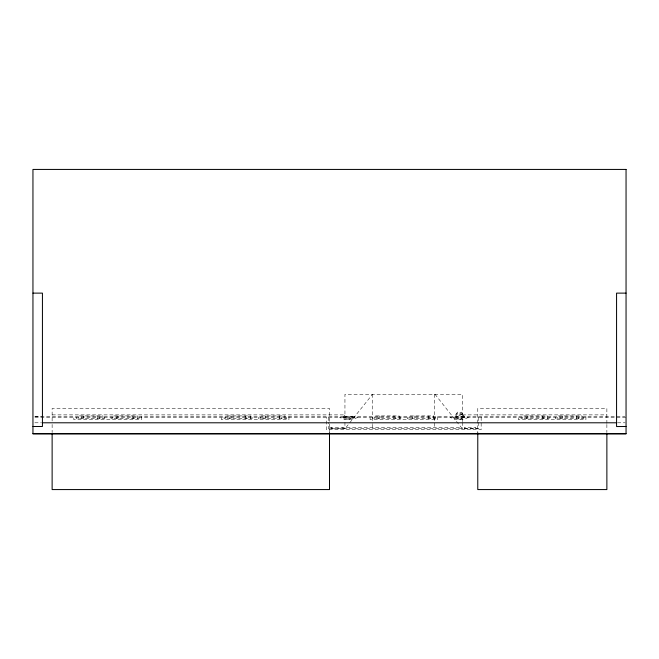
<?xml version="1.0" encoding="UTF-8"?>
<svg xmlns="http://www.w3.org/2000/svg" width="659" height="659" viewBox="0 0 659 659"><rect width="100%" height="100%" fill="white"/><g stroke="black" fill="none" stroke-linecap="round" stroke-linejoin="round"><path stroke-width="0.49" stroke-dasharray="3.29 2.47" d="M329.5 428.787L344.945 428.787L372.524 394.288M462.445 413.712L461.827 414.14A4.539 4.539 0 0 1 457.033 414.14L456.415 413.712M463.829 415.672L463.104 416.183A6.936 6.936 0 0 1 455.764 416.183L455.039 415.672M352.796 416.999L352.161 417.419A6.862 6.862 0 0 1 345.135 417.419L344.986 417.32M461.852 414.536L459.364 415.417L456.868 414.536M462.923 416.134L459.364 417.345L455.797 416.134M463.508 416.999L462.873 417.419A6.862 6.862 0 0 1 455.847 417.419L455.699 417.32M52.127 414.882L344.945 414.882M462.33 414.882L606.873 414.882M35.009 416.554L625.02 416.554M34.845 416.686L41.484 416.686M34.968 417.32L626.05 417.32M34.845 422.79L41.484 422.79M617.516 422.79L625.103 422.79M329.5 427.361L462.33 427.361M434.989 394.288L462.33 428.787L477.775 428.787M606.873 423.432L606.873 408.44L477.775 408.44L477.775 432.839M606.873 424.445L606.873 432.584M585.933 416.554L585.933 419.643L518.345 419.643L518.345 416.554M583.569 417.32L583.569 418.696L555.586 418.696L555.586 417.32M581.93 418.696L581.93 415.911L557.217 415.911L557.217 418.696M578.231 417.32L578.231 418.696M576.724 415.911L576.724 418.696M562.424 415.911L562.424 418.696M560.916 417.32L560.916 418.696M549.071 417.32L549.071 418.696L521.088 418.696L521.088 417.32M547.431 418.696L547.431 415.911L522.719 415.911L522.719 418.696M543.733 417.32L543.733 418.696M542.225 415.911L542.225 418.696M527.925 415.911L527.925 418.696M526.417 417.32L526.417 418.696M481.161 417.32L481.161 429.726L326.329 429.726L326.329 417.32M478.764 417.32L478.764 421.414M478.764 422.435L478.764 428.564L328.388 428.564L328.388 422.435M475.732 428.787L475.732 427.329L464.373 427.329L464.373 428.787M462.33 421.686L462.33 394.288L344.945 394.288L344.945 428.787M462.33 422.353L462.33 428.787M437.7 416.554L437.7 419.643L370.119 419.643L370.119 416.554M435.335 417.32L435.335 418.696L407.353 418.696L407.353 417.32M434.66 394.288L434.66 427.361M433.696 418.696L433.696 415.911L408.984 415.911L408.984 418.696M429.998 417.32L429.998 418.696M428.498 415.911L428.498 418.696M414.19 415.911L414.19 418.696M412.691 417.32L412.691 418.696M400.837 417.32L400.837 418.696L372.854 418.696L372.854 417.32M399.197 418.696L399.197 415.911L374.485 415.911L374.485 418.696M395.499 417.32L395.499 418.696M394 415.911L394 418.696M379.691 415.911L379.691 418.696M378.192 417.32L378.192 418.696M372.236 394.288L372.236 423.35M372.236 424.355L372.236 427.361M342.902 427.329L342.902 428.787M331.543 427.329L331.543 428.787M329.5 432.839L329.5 408.44L52.127 408.44L52.127 423.432M328.388 417.32L328.388 421.414M288.955 416.554L288.955 419.643L221.366 419.643L221.366 416.554M286.591 417.32L286.591 418.696L258.608 418.696L258.608 417.32M284.952 418.696L284.952 415.911L260.239 415.911L260.239 418.696M281.253 417.32L281.253 418.696M279.745 415.911L279.745 418.696M265.445 415.911L265.445 418.696M263.938 417.32L263.938 418.696M252.092 417.32L252.092 418.696L224.109 418.696L224.109 417.32M250.453 418.696L250.453 415.911L225.74 415.911L225.74 418.696M246.754 417.32L246.754 418.696M245.247 415.911L245.247 418.696M230.947 415.911L230.947 418.696M229.439 417.32L229.439 418.696M141.405 416.554L141.405 419.643L73.824 419.643L73.824 416.554M139.041 417.32L139.041 418.696L111.058 418.696L111.058 417.32M137.41 418.696L137.41 415.911L112.697 415.911L112.697 418.696M133.711 417.32L133.711 418.696M132.204 415.911L132.204 418.696M117.895 415.911L117.895 418.696M116.396 417.32L116.396 418.696M104.542 417.32L104.542 418.696L76.559 418.696L76.559 417.32M102.911 418.696L102.911 415.911L78.199 415.911L78.199 418.696M99.204 417.32L99.204 418.696M97.705 415.911L97.705 418.696M83.396 415.911L83.396 418.696M81.897 417.32L81.897 418.696M52.127 424.445L52.127 432.584M468.516 417.32A19.268 19.268 0 0 1 450.196 417.32M357.804 417.32A19.268 19.268 0 0 1 339.484 417.32M345.085 416.134L344.286 417.32A7.249 7.249 0 0 0 353.01 417.32L352.211 416.134L348.652 417.345L345.085 416.134M457.717 413.284L454.998 417.32A7.249 7.249 0 0 0 463.722 417.32L461.012 413.284L460.583 413.572A2.381 2.381 0 0 1 458.145 413.572L457.717 413.284M344.327 415.672L343.166 417.32A8.962 8.962 0 0 0 354.278 417.32L353.117 415.672L352.392 416.183A6.936 6.936 0 0 1 345.052 416.183L344.327 415.672M457.552 412.097L453.878 417.32A8.962 8.962 0 0 0 464.99 417.32L461.308 412.097L460.781 412.46A2.554 2.554 0 0 1 458.079 412.46L457.552 412.097"/><path stroke-width="0.99" d="M32.95 293.123L42.431 293.123L42.431 426.497L32.95 426.497M626.05 293.123L616.569 293.123L616.569 426.554L626.05 426.497M42.431 422.79L616.569 422.79M32.95 433.671L626.05 433.671M606.873 433.606L606.873 489.571L477.775 489.571L477.775 432.839M329.5 432.839L329.5 489.571L52.127 489.571L52.127 433.606M626.05 169.429L32.95 169.429L32.95 433.844L626.05 433.844L626.05 169.429"/></g></svg>
